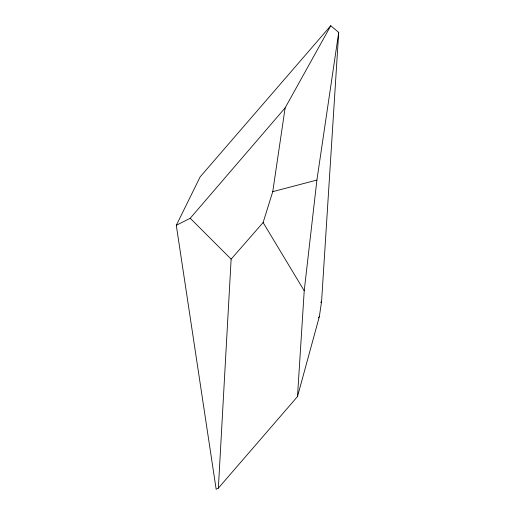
<?xml version="1.0" encoding="UTF-8"?>
<svg xmlns="http://www.w3.org/2000/svg" width="515" height="515" viewBox="0 0 515 515"><rect width="100%" height="100%" fill="white"/><g stroke="black" fill="none" stroke-linecap="round" stroke-linejoin="round"><path stroke-width="0.77" d="M218.366 488.13L231.132 259.142L263.114 222.538L272.757 191.651L285.13 107.886L330.752 25.75L338.709 32.413L321.585 301.43L319.339 316.628L297.49 396.582L218.366 488.13L216.158 489.25L176.291 225.325L200.142 176.883L330.752 25.75M297.49 396.582L304.223 290.788L316.905 180.057L338.709 32.413M176.291 225.325L190.222 218.27L285.13 107.886M318.322 317.813L319.339 316.628M320.671 302.472L321.585 301.43M272.757 191.651L316.905 180.057M190.222 218.27L231.132 259.142M263.114 222.538L304.223 290.788"/></g></svg>
